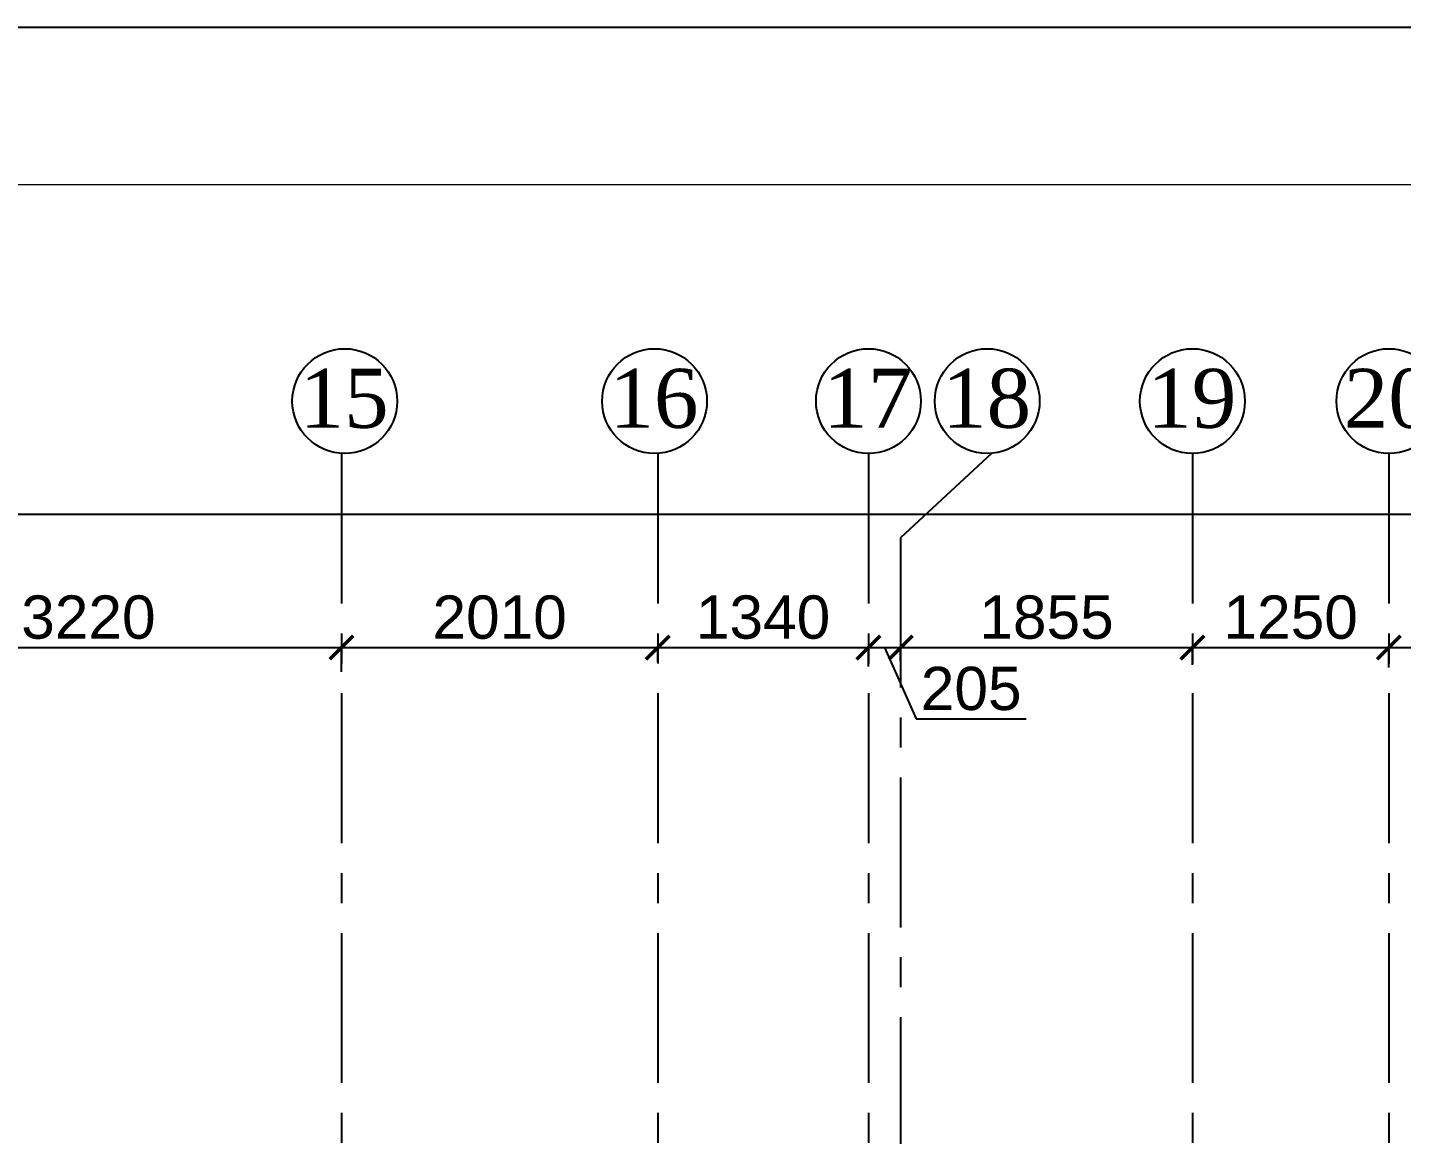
# Model space of a CAD drawing. Header units: inches. Extents: x -1898 to 127651, y -195120 to -109120.
# Drawn here: x 23325 to 32062, y -116158 to -109120 of the extents above; entities that cross this region are included whole.
import ezdxf

# ---------------------------------------------------------------- set-up
doc = ezdxf.new("R2010")
doc.units = ezdxf.units.IN
doc.header["$MEASUREMENT"] = 0
doc.linetypes.add('CENTER', pattern=[50.8, 31.75, -6.35, 6.35, -6.35])
for name, color, linetype in [('GIRD CIR', 1, 'Continuous'), ('GIRD TEXT', 4, 'Continuous'), ('GRID', 8, 'CENTER'), ('GRID DIM', 4, 'Continuous')]:
    doc.layers.add(name, color=color, linetype=linetype)
doc.layers.add('JKEC COLHAT', color=2, linetype='Continuous', lineweight=20)
doc.styles.add('T200', font='sanss___.ttf', dxfattribs={"height": 275})
doc.styles.add('T400', font='romantic.ttf')
doc.dimstyles.new('T 300', dxfattribs={"dimtxt": 275, "dimasz": 150, "dimexe": 1, "dimexo": 0, "dimgap": 50, "dimtad": 1, "dimdec": 0, "dimrnd": 5, "dimdsep": 46, "dimtxsty": 'T200', "dimblk": 'ARCHTICK', "dimcen": 2.5, "dimdle": 1, "dimclrd": 5, "dimclre": 253, "dimclrt": 4, "dimadec": 0, "dimazin": 0, "dimtfac": 1, "dimtdec": 0, "dimtmove": 2, "dimatfit": 3, "dimfxl": 0, "dimarcsym": 0})

# ---------------------------------------------------------------- blocks, each defined once
blk = doc.blocks.new('_ARCHTICK')
at = {"color": 0, "linetype": 'ByBlock', "const_width": 0.15}
blk.add_lwpolyline([(-0.5, -0.5), (0.5, 0.5)], dxfattribs=at)
blk = doc.blocks.new('*D135')
at = {"layer": 'Defpoints', "color": 0}
for p in [(86396, -112214.8), (3327.4, -112439.4, 14.7), (86396, -112439.4, 14.7)]:
    blk.add_point(p, dxfattribs=at)
at = {"layer": 'GRID DIM', "color": 5, "lineweight": -2}
blk.add_line((3326.4, -112214.8), (86397, -112214.8), dxfattribs=at)
at = {"layer": 'GRID DIM', "color": 253, "lineweight": -2}
for p, q in [((3327.4, -112439.4), (3327.4, -112213.8)), ((86396, -112439.4), (86396, -112213.8))]:
    blk.add_line(p, q, dxfattribs=at)
at = {"layer": 'GRID DIM', "color": 5, "lineweight": -2, "xscale": 150, "yscale": 150, "zscale": 150, "rotation": 180}
blk.add_blockref('_ARCHTICK', (3327.4, -112214.8), dxfattribs=at)
at = {"layer": 'GRID DIM', "color": 5, "lineweight": -2, "xscale": 150, "yscale": 150, "zscale": 150}
blk.add_blockref('_ARCHTICK', (86396, -112214.8), dxfattribs=at)
at = {"layer": 'GRID DIM', "color": 4, "insert": (44861.7, -112022.9), "char_height": 275, "attachment_point": 5, "style": 'T200'}
blk.add_mtext('83070', dxfattribs=at)
blk = doc.blocks.new('*D149')
at = {"layer": 'Defpoints', "color": 0}
for p in [(25322.4, -113062.1), (22102.4, -113161.5, 14.7), (25322.4, -113217.3, 14.7)]:
    blk.add_point(p, dxfattribs=at)
at = {"layer": 'GRID DIM', "color": 5, "lineweight": -2}
blk.add_line((22101.4, -113062.1), (25323.4, -113062.1), dxfattribs=at)
at = {"layer": 'GRID DIM', "color": 253, "lineweight": -2}
for p, q in [((22102.4, -113161.5), (22102.4, -113061.1)), ((25322.4, -113217.3), (25322.4, -113061.1))]:
    blk.add_line(p, q, dxfattribs=at)
at = {"layer": 'GRID DIM', "color": 5, "lineweight": -2, "xscale": 150, "yscale": 150, "zscale": 150, "rotation": 180}
blk.add_blockref('_ARCHTICK', (22102.4, -113062.1), dxfattribs=at)
at = {"layer": 'GRID DIM', "color": 5, "lineweight": -2, "xscale": 150, "yscale": 150, "zscale": 150}
blk.add_blockref('_ARCHTICK', (25322.4, -113062.1), dxfattribs=at)
at = {"layer": 'GRID DIM', "color": 4, "insert": (23712.4, -112870.3), "char_height": 275, "attachment_point": 5, "style": 'T200'}
blk.add_mtext('3220', dxfattribs=at)
blk = doc.blocks.new('*D150')
at = {"layer": 'Defpoints', "color": 0}
for p in [(27332.4, -113062.1), (25322.4, -113217.3, 14.7), (27332.4, -113154.5, 14.7)]:
    blk.add_point(p, dxfattribs=at)
at = {"layer": 'GRID DIM', "color": 5, "lineweight": -2}
blk.add_line((25321.4, -113062.1), (27333.4, -113062.1), dxfattribs=at)
at = {"layer": 'GRID DIM', "color": 253, "lineweight": -2}
for p, q in [((25322.4, -113217.3), (25322.4, -113061.1)), ((27332.4, -113154.5), (27332.4, -113061.1))]:
    blk.add_line(p, q, dxfattribs=at)
at = {"layer": 'GRID DIM', "color": 5, "lineweight": -2, "xscale": 150, "yscale": 150, "zscale": 150, "rotation": 180}
blk.add_blockref('_ARCHTICK', (25322.4, -113062.1), dxfattribs=at)
at = {"layer": 'GRID DIM', "color": 5, "lineweight": -2, "xscale": 150, "yscale": 150, "zscale": 150}
blk.add_blockref('_ARCHTICK', (27332.4, -113062.1), dxfattribs=at)
at = {"layer": 'GRID DIM', "color": 4, "insert": (26327.4, -112870.5), "char_height": 275, "attachment_point": 5, "style": 'T200'}
blk.add_mtext('2010', dxfattribs=at)
blk = doc.blocks.new('*D151')
at = {"layer": 'Defpoints', "color": 0}
for p in [(28672.4, -113062.1), (27332.4, -113154.5, 14.7), (28672.4, -113181.7, 14.7)]:
    blk.add_point(p, dxfattribs=at)
at = {"layer": 'GRID DIM', "color": 5, "lineweight": -2}
blk.add_line((27331.4, -113062.1), (28673.4, -113062.1), dxfattribs=at)
at = {"layer": 'GRID DIM', "color": 253, "lineweight": -2}
for p, q in [((27332.4, -113154.5), (27332.4, -113061.1)), ((28672.4, -113181.7), (28672.4, -113061.1))]:
    blk.add_line(p, q, dxfattribs=at)
at = {"layer": 'GRID DIM', "color": 5, "lineweight": -2, "xscale": 150, "yscale": 150, "zscale": 150, "rotation": 180}
blk.add_blockref('_ARCHTICK', (27332.4, -113062.1), dxfattribs=at)
at = {"layer": 'GRID DIM', "color": 5, "lineweight": -2, "xscale": 150, "yscale": 150, "zscale": 150}
blk.add_blockref('_ARCHTICK', (28672.4, -113062.1), dxfattribs=at)
at = {"layer": 'GRID DIM', "color": 4, "insert": (28002.4, -112870.3), "char_height": 275, "attachment_point": 5, "style": 'T200'}
blk.add_mtext('1340', dxfattribs=at)
blk = doc.blocks.new('*D152')
at = {"layer": 'Defpoints', "color": 0}
for p in [(28877.4, -113062.1), (28877.4, -113145.9, 14.7), (28672.4, -113181.7, 14.7)]:
    blk.add_point(p, dxfattribs=at)
at = {"layer": 'GRID DIM', "color": 5, "lineweight": -2}
for p, q in [((28671.4, -113062.1), (28878.4, -113062.1)), ((28774.9, -113062.1), (28975.4, -113515.7)), ((28975.4, -113515.7), (29676.4, -113515.7))]:
    blk.add_line(p, q, dxfattribs=at)
at = {"layer": 'GRID DIM', "color": 253, "lineweight": -2}
for p, q in [((28672.4, -113181.7), (28672.4, -113061.1)), ((28877.4, -113145.9), (28877.4, -113061.1))]:
    blk.add_line(p, q, dxfattribs=at)
at = {"layer": 'GRID DIM', "color": 5, "lineweight": -2, "xscale": 150, "yscale": 150, "zscale": 150, "rotation": 180}
blk.add_blockref('_ARCHTICK', (28672.4, -113062.1), dxfattribs=at)
at = {"layer": 'GRID DIM', "color": 5, "lineweight": -2, "xscale": 150, "yscale": 150, "zscale": 150}
blk.add_blockref('_ARCHTICK', (28877.4, -113062.1), dxfattribs=at)
at = {"layer": 'GRID DIM', "color": 4, "insert": (29325.9, -113324), "char_height": 275, "attachment_point": 5, "style": 'T200'}
blk.add_mtext('205', dxfattribs=at)
blk = doc.blocks.new('*D153')
at = {"layer": 'Defpoints', "color": 0}
for p in [(30732.6, -113062.1), (28877.4, -113145.9, 14.7), (30732.6, -113172.7, 14.7)]:
    blk.add_point(p, dxfattribs=at)
at = {"layer": 'GRID DIM', "color": 5, "lineweight": -2}
blk.add_line((28876.4, -113062.1), (30733.6, -113062.1), dxfattribs=at)
at = {"layer": 'GRID DIM', "color": 253, "lineweight": -2}
for p, q in [((28877.4, -113145.9), (28877.4, -113061.1)), ((30732.6, -113172.7), (30732.6, -113061.1))]:
    blk.add_line(p, q, dxfattribs=at)
at = {"layer": 'GRID DIM', "color": 5, "lineweight": -2, "xscale": 150, "yscale": 150, "zscale": 150, "rotation": 180}
blk.add_blockref('_ARCHTICK', (28877.4, -113062.1), dxfattribs=at)
at = {"layer": 'GRID DIM', "color": 5, "lineweight": -2, "xscale": 150, "yscale": 150, "zscale": 150}
blk.add_blockref('_ARCHTICK', (30732.6, -113062.1), dxfattribs=at)
at = {"layer": 'GRID DIM', "color": 4, "insert": (29805, -112870.5), "char_height": 275, "attachment_point": 5, "style": 'T200'}
blk.add_mtext('1855', dxfattribs=at)
blk = doc.blocks.new('*D154')
at = {"layer": 'Defpoints', "color": 0}
for p in [(31982.4, -113062.1), (30732.6, -113172.7, 14.7), (31982.4, -113189, 14.7)]:
    blk.add_point(p, dxfattribs=at)
at = {"layer": 'GRID DIM', "color": 5, "lineweight": -2}
blk.add_line((30731.6, -113062.1), (31983.4, -113062.1), dxfattribs=at)
at = {"layer": 'GRID DIM', "color": 253, "lineweight": -2}
for p, q in [((30732.6, -113172.7), (30732.6, -113061.1)), ((31982.4, -113189), (31982.4, -113061.1))]:
    blk.add_line(p, q, dxfattribs=at)
at = {"layer": 'GRID DIM', "color": 5, "lineweight": -2, "xscale": 150, "yscale": 150, "zscale": 150, "rotation": 180}
blk.add_blockref('_ARCHTICK', (30732.6, -113062.1), dxfattribs=at)
at = {"layer": 'GRID DIM', "color": 5, "lineweight": -2, "xscale": 150, "yscale": 150, "zscale": 150}
blk.add_blockref('_ARCHTICK', (31982.4, -113062.1), dxfattribs=at)
at = {"layer": 'GRID DIM', "color": 4, "insert": (31357.5, -112870.5), "char_height": 275, "attachment_point": 5, "style": 'T200'}
blk.add_mtext('1250', dxfattribs=at)
blk = doc.blocks.new('*D155')
at = {"layer": 'Defpoints', "color": 0}
for p in [(32657.4, -113062.1), (31982.4, -113189, 14.7), (32657.4, -113150.9, 14.7)]:
    blk.add_point(p, dxfattribs=at)
at = {"layer": 'GRID DIM', "color": 5, "lineweight": -2}
for p, q in [((31981.4, -113062.1), (32658.4, -113062.1)), ((32319.9, -113062.1), (33014.2, -113749.2)), ((33014.2, -113749.2), (33711.7, -113749.2))]:
    blk.add_line(p, q, dxfattribs=at)
at = {"layer": 'GRID DIM', "color": 253, "lineweight": -2}
for p, q in [((31982.4, -113189), (31982.4, -113061.1)), ((32657.4, -113150.9), (32657.4, -113061.1))]:
    blk.add_line(p, q, dxfattribs=at)
at = {"layer": 'GRID DIM', "color": 5, "lineweight": -2, "xscale": 150, "yscale": 150, "zscale": 150, "rotation": 180}
blk.add_blockref('_ARCHTICK', (31982.4, -113062.1), dxfattribs=at)
at = {"layer": 'GRID DIM', "color": 5, "lineweight": -2, "xscale": 150, "yscale": 150, "zscale": 150}
blk.add_blockref('_ARCHTICK', (32657.4, -113062.1), dxfattribs=at)
at = {"layer": 'GRID DIM', "color": 4, "insert": (33363, -113557.4), "char_height": 275, "attachment_point": 5, "style": 'T200'}
blk.add_mtext('675', dxfattribs=at)

msp = doc.modelspace()

# ---------------------------------------------------------------- linework, layer by layer
at = {"layer": 'Defpoints', "ltscale": 0.2}
msp.add_lwpolyline([(-1898.4, -195120.3), (120101.6, -195120.3), (120101.6, -109120.3), (-1898.4, -109120.3)], close=True, dxfattribs=at)
at = {"layer": 'GIRD CIR'}
for centre in [(25342.4, -111495.7, 14.7), (27312.4, -111495.7, 14.7), (28672.4, -111495.7, 14.7), (29427.7, -111495.7, 14.7), (30732.6, -111495.7, 14.7), (31982.4, -111495.7, 14.7)]:
    msp.add_circle(centre, 333.3, dxfattribs=at)
at = {"layer": 'GRID', "ltscale": 30}
for p, q in [((25322.4, -111829.1, 14.7), (25322.4, -143550.6, 14.7)), ((27332.4, -111829.1, 14.7), (27332.4, -143550.6, 14.7)), ((28672.4, -111829.1, 14.7), (28672.4, -143550.6, 14.7)), ((29454.6, -111829.1, 14.7), (28877.4, -112364.3, 14.7)), ((30732.6, -111829.1, 14.7), (30732.6, -143550.6, 14.7)), ((31982.4, -111829.1, 14.7), (31982.4, -143550.6, 14.7)), ((28877.4, -112364.3, 14.7), (28877.4, -143550.6, 14.7))]:
    msp.add_line(p, q, dxfattribs=at)
at = {"layer": 'JKEC COLHAT', "ltscale": 0.2}
msp.add_lwpolyline([(-898.4, -194120.3), (119101.6, -194120.3), (119101.6, -110120.3), (-898.4, -110120.3)], close=True, dxfattribs=at)

# ---------------------------------------------------------------- texts
at = {"layer": 'GIRD TEXT', "ltscale": 7, "style": 'T400'}
for s, p in [('15', (25055.4, -111665.1)), ('16', (27025.4, -111665.1)), ('17', (28385.4, -111665.1)), ('18', (29140.7, -111665.1)), ('19', (30445.6, -111665.1)), ('20', (31695.4, -111665.1))]:
    msp.add_text(s, height=375, dxfattribs=at).set_placement(p)

# ---------------------------------------------------------------- dimensions: what is measured, and where the dimension line sits
at = {"layer": 'GRID DIM'}
for base, p1, p2, picture, middle in [((86396, -112214.8), (3327.4, -112439.4, 14.7), (86396, -112439.4, 14.7), '*D135', (44861.7, -112022.9)), ((25322.4, -113062.1), (22102.4, -113161.5, 14.7), (25322.4, -113217.3, 14.7), '*D149', (23712.4, -112870.3)), ((27332.4, -113062.1), (25322.4, -113217.3, 14.7), (27332.4, -113154.5, 14.7), '*D150', (26327.4, -112870.5)), ((28672.4, -113062.1), (27332.4, -113154.5, 14.7), (28672.4, -113181.7, 14.7), '*D151', (28002.4, -112870.3)), ((30732.6, -113062.1), (28877.4, -113145.9, 14.7), (30732.6, -113172.7, 14.7), '*D153', (29805, -112870.5)), ((31982.4, -113062.1), (30732.6, -113172.7, 14.7), (31982.4, -113189, 14.7), '*D154', (31357.5, -112870.5))]:
    dim = msp.add_linear_dim(base=base, p1=p1, p2=p2, dimstyle='T 300', dxfattribs=at)
    dim.commit()
    dim.dimension.update_dxf_attribs({"geometry": picture, "text_midpoint": middle})
for base, p1, p2, picture, middle in [((28877.4, -113062.1), (28672.4, -113181.7, 14.7), (28877.4, -113145.9, 14.7), '*D152', (29025.4, -113515.7)), ((32657.4, -113062.1), (31982.4, -113189, 14.7), (32657.4, -113150.9, 14.7), '*D155', (33064.2, -113749.2))]:
    dim = msp.add_linear_dim(base=base, p1=p1, p2=p2, dimstyle='T 300', override={"dimtmove": 1}, dxfattribs=at)
    dim.commit()
    dim.dimension.update_dxf_attribs({"geometry": picture, "text_midpoint": middle, "dimtype": 160})

doc.saveas('drawing.dxf')
